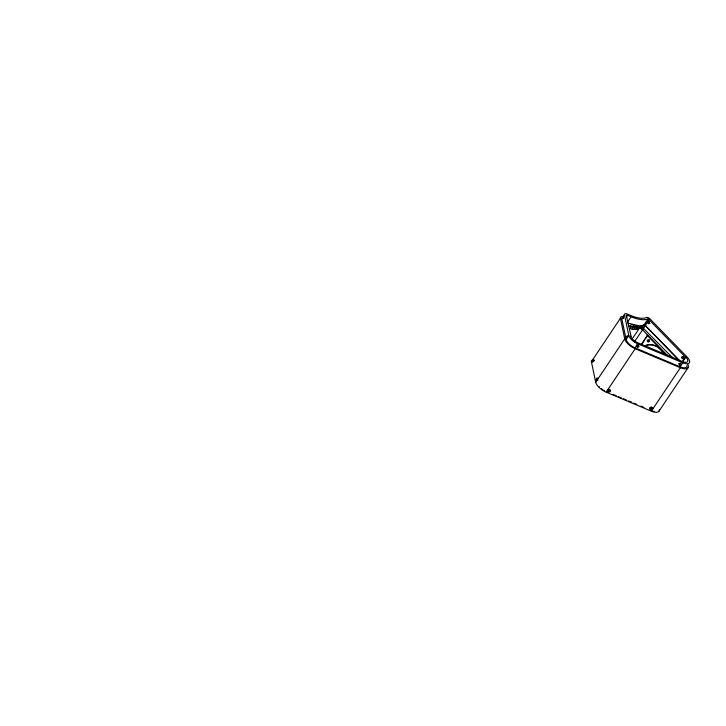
<?xml version="1.0" encoding="UTF-8"?>
<svg xmlns="http://www.w3.org/2000/svg" width="726" height="726" viewBox="0 0 726 726"><rect width="100%" height="100%" fill="white"/><g stroke="black" fill="none" stroke-linecap="round" stroke-linejoin="round"><path stroke-width="1.09" d="M682.304 361.82L685.435 357.119L686.161 357.501A6.988 3.04 33.8 0 1 683.22 361.875L637.446 342.618A6.988 3.04 33.8 0 1 630.64 336.211L631.103 336.401L626.32 315.474A1.606 0.699 33.8 0 1 627.346 315.211L633.453 317.698A27.706 12.052 33.8 0 0 647.592 319.077C653.309 316.046 631.774 344.478 634.715 341.982M597.679 379.825C597.67 377.311 596.527 381.168 597.87 380.524M593.768 360.976L593.75 360.132L593.487 361.448M627.836 323.115L638.408 325.711A27.706 12.052 33.8 0 0 643.554 325.112L644.652 325.057L642.129 329.45L667.448 355.386M593.659 361.203L594.24 360.423M659.389 409.691A10.754 4.683 33.8 0 1 651.331 411.179L606.174 392.167A10.754 4.683 33.8 0 1 595.701 382.303L591.391 361.684L620.412 318.251A5.381 2.341 33.8 0 1 621.32 316.708L621.719 316.645A5.381 2.341 33.8 0 1 623.226 316.808M624.587 314.53L622.2 317.843A3.757 1.633 33.8 0 0 621.765 318.578L626.102 339.459A9.148 3.975 33.8 0 0 635.005 347.845L680.97 367.165A9.139 3.975 33.8 0 0 687.014 365.586M621.801 318.868L624.46 314.549A3.757 1.633 33.8 0 1 624.886 313.813L625.113 313.732A3.757 1.633 33.8 0 1 626.865 313.922L633.018 316.418A25.546 11.117 33.8 0 0 646.049 317.698L646.739 317.416A2.65 1.153 33.8 0 1 649.779 318.678L687.513 357.428A9.139 3.975 33.8 0 1 683.665 363.145L637.7 343.815A9.148 3.975 33.8 0 1 628.789 335.43L624.487 314.839M626.484 317.044L627.636 315.32M627.618 321.945L631.075 316.763M595.701 382.303L624.714 338.879L620.412 318.251M634.143 325.112L631.175 326.954L630.005 328.706L632.037 329.078L633.208 327.326L636.348 325.511M626.102 339.459L628.789 335.43M632.037 329.078L633.943 329.259L635.114 327.508L638.408 325.711M633.943 329.259L635.695 329.259L636.865 327.508L639.86 326.954L644.026 324.894L648.064 318.859M635.695 329.259L637.283 329.078L638.453 327.326M637.283 329.078L638.689 328.706L639.86 326.954M631.756 339.568L640.323 326.745L641.984 326.927L672.185 357.292M638.689 328.706L640.55 326.673M639.37 328.433L640.777 326.655M639.606 328.406L641.049 326.664M639.878 328.415L641.339 326.718M640.169 328.47L641.657 326.809M640.486 328.56L641.984 326.927M640.813 328.678L642.319 327.081M641.149 328.833L642.655 327.263M642.129 329.45L642.982 327.471M678.574 359.887L644.851 325.239L648.881 319.195M642.419 329.695L643.59 327.943M635.005 347.845L637.7 343.815M606.174 392.167L635.196 348.743L680.344 367.746A10.754 4.683 33.8 0 0 687.867 364.325M641.076 344.641L647.265 335.385L647.891 335.294L645.432 338.988M641.73 344.523L644.198 340.83M682.295 362.256L685.752 357.074M680.126 366.839L682.812 362.809M651.331 411.179L680.344 367.746M659.017 411.179L688.039 367.755M608.379 389.517C606.845 391.323 610.847 391.514 609.441 389.544M631.829 324.513L629.043 326.401L636.865 327.508M651.14 410.417L652.012 410.762M613.198 394.445L616.274 395.743M618.325 396.605L621.402 397.902M623.452 398.765L626.529 400.053M628.58 400.924L631.656 402.213M633.707 403.075L636.784 404.373M640.886 406.097L643.962 407.395M648.572 319.24L685.435 357.119M644.806 324.876L679.318 360.341M647.265 335.385L666.822 355.477M635.196 348.743A10.754 4.683 33.8 0 1 624.714 338.879M591.391 361.684A5.381 2.341 33.8 0 1 592.697 360.069M646.703 345.231A19.094 15.446 82.1 0 1 656.295 346.021M659.244 347.89A19.094 15.446 82.1 0 1 660.596 349.079M649.371 341.665A1.08 0.871 82.1 0 1 649.389 339.686M683.72 358.281A1.08 0.871 82.1 0 1 683.52 356.856M649.861 323.424A1.08 0.871 82.1 0 1 649.416 321.827M680.607 363.209A1.08 0.889 -11.8 0 1 678.946 363.381M638.553 345.222A1.08 0.889 -11.8 0 1 636.53 345.249M604.322 390.597A9.411 4.093 33.8 0 1 603.687 390.243M602.852 389.726A9.411 4.093 33.8 0 1 601.446 388.728M599.34 386.84A9.411 4.093 33.8 0 1 599.041 386.513M654.362 411.361A9.411 4.093 33.8 0 1 653.618 411.225M644.552 345.903A19.094 15.446 82.1 0 1 662.357 352.028M622.772 318.415C624.233 319.413 623.707 314.775 622.772 318.415M626.701 337.1C628.153 338.116 627.654 333.406 626.701 337.1M608.125 390.397C610.085 391.641 609.295 388.392 608.197 390.461M650.278 407.785C651.703 410.136 652.329 405.553 650.278 407.785M650.36 408.175C651.712 410.508 652.483 406.043 650.369 408.112M593.033 361.675A1.615 0.59 -67.2 0 0 593.587 359.188A1.615 0.59 -67.2 0 0 592.162 361.103A1.615 0.59 -67.2 0 0 593.033 361.675M596.935 380.37A1.615 0.59 -67.2 0 0 597.498 377.883A1.615 0.59 -67.2 0 0 596.073 379.798A1.615 0.59 -67.2 0 0 596.935 380.37M608.343 392.04A1.615 1.325 -11.8 0 0 610.593 390.543A1.615 1.325 -11.8 0 0 608.061 389.753A1.615 1.325 -11.8 0 0 608.343 392.04M650.569 409.818A1.615 1.325 -11.8 0 0 652.819 408.321A1.615 1.325 -11.8 0 0 650.296 407.531A1.615 1.325 -11.8 0 0 650.569 409.818M647.338 340.44A1.08 0.871 82.1 0 0 648.254 341.991A1.08 0.871 82.1 0 0 648.844 340.322A1.08 0.871 82.1 0 0 647.338 340.44M637.482 347.309A1.08 0.889 -11.8 0 0 638.934 346.257A1.08 0.889 -11.8 0 0 637.21 345.794A1.08 0.889 -11.8 0 0 637.482 347.309M679.618 365.069A1.08 0.889 -11.8 0 0 681.124 364.071A1.08 0.889 -11.8 0 0 679.436 363.545A1.08 0.889 -11.8 0 0 679.618 365.069M647.81 322.135A1.08 0.871 82.1 0 0 648.654 323.732A1.08 0.871 82.1 0 0 649.316 322.108A1.08 0.871 82.1 0 0 647.81 322.135M681.905 357.165A1.08 0.871 82.1 0 0 682.758 358.762A1.08 0.871 82.1 0 0 683.42 357.147A1.08 0.871 82.1 0 0 681.905 357.165"/></g></svg>
